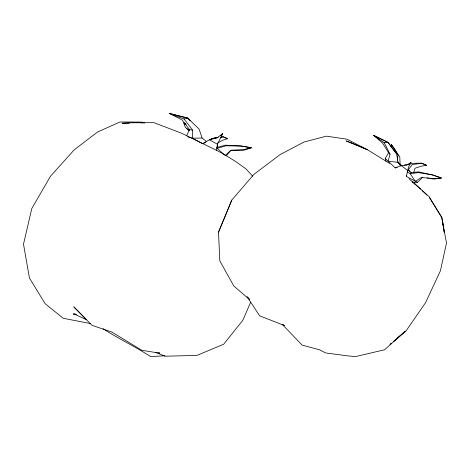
<?xml version="1.0" encoding="UTF-8"?>
<svg xmlns="http://www.w3.org/2000/svg" width="470" height="470" viewBox="0 0 470 470"><rect width="100%" height="100%" fill="white"/><g stroke="black" fill="none" stroke-linecap="round" stroke-linejoin="round"><path stroke-width="0.7" d="M206.483 141.494L202.112 138.039L199.092 129.097L187.812 118.088L169.259 113.417L184.052 118.975L192.759 130.296L192.277 138.174L202.588 143.697L205.76 142.428M217.252 148.085L217.651 143.05L222.845 140.172L227.468 138.679L222.921 136.7L220.759 137.064M397.35 160.059L398.008 155.247L394.524 148.837L391.346 144.607L391.046 146.74M216.37 150.412L217.422 144.22L222.709 133.627L216.981 137.957L209.344 139.79L202.588 143.697M422.865 177.214L417.478 182.278L406.386 176.479L408.524 167.114L410.986 162.62L406.362 165.411L401.215 165.528L395.194 167.907L385.241 158.396L388.578 152.709L382.609 143.109L373.527 135.307L388.179 142.434L396.621 153.89L398.02 162.303L400.793 166.069M395.963 153.155L388.014 142.463L373.527 135.307L384.243 142.768L390.024 154.195L388.079 161.222L398.02 162.303M413.77 172.39L415.022 168.231L421.39 166.145L426.513 165.328L421.637 163.131L410.492 163.425M249.564 299.566L233.796 285.995L219.801 260.844L218.521 232.139L231.798 200.097L253.876 174.399L279.838 154.771L304.002 142.016L326.444 136.159L347.036 139.208L367.493 149.754L389.642 163.46M218.521 232.139L231.798 200.097M250.686 302.175L242.826 320.264L223.679 344.234L196.942 355.408L165.035 356.207L155.605 352.394M186.619 135.853L189.486 129.485L181.919 119.803L169.259 113.417L187.595 118.176L190.091 120.802M410.498 173.818L411.174 172.549L418.776 171.897L432.453 174.934L441.5 178.001L433.939 179.094L429.786 178.388M409.47 171.597L408.324 169.735L412.231 164.512L421.76 163.29L426.513 165.328L425.139 165.193M226.358 155.852L230.934 150.277L243.395 150.341L251.485 147.786L241.034 145.982L225.788 145.823L217.187 148.379L216.923 147.416L225.582 145.165L241.045 146.047L251.485 147.786L243.272 149.625L230.77 150.324L225.189 155.5L217.187 148.379M409.834 163.983L410.986 162.62L409.699 163.877M220.741 135.624L222.709 133.627L220.583 135.536M210.343 139.649L211.4 138.632L217.163 137.669M390.082 344.434L391.169 343.488M393.889 341.12L396.057 339.228M397.144 338.277L405.293 331.174L384.578 349.78L355.531 356.583L348.399 355.949L325.598 352.923L319.688 349.85L302.116 345.092L282.564 324.705M390.129 344.487L391.228 343.552M393.419 341.678L406.039 330.927L425.609 302.586L440.431 270.743L446.5 242.99L442.364 220.794L441.224 216.717L429.216 196.736L409.053 178.782M407.937 164.612L409.793 163.442M210.39 139.813L212.634 138.403L218.286 137.134M404.3 165.129L405.539 164.535L408.841 164.717M220.295 137.628L223.109 136.835L227.468 138.679M184.052 118.975L187.812 118.088M395.194 167.907L397.191 167.473M384.243 142.768L388.179 142.434M164.947 355.772L150.594 356.583C135.184 346.525 118.481 338.776 103.094 328.712M412.637 182.454L417.478 182.278M129.332 123.122L122.112 123.263L131.353 122.788L153.943 122.652L181.896 133.345L217.992 151.058L225.441 155.2L236.052 161.792L245.834 168.759L252.643 176.197M140.883 122.905L144.496 122.835M202.112 138.039L192.277 138.174L187.653 136.864M76.163 314.312L73.314 313.984L76.234 314.33M427.019 177.918L428.405 178.154M90.798 323.624L63.197 318.272L45.12 303.696L29.44 278.005L23.5 244.165L31.778 208.592L50.431 176.321L74.119 149.93L97.502 132.023L119.979 122L141.887 122.083L144.678 122.817M189.486 129.485L192.759 130.296M158.578 352.647L159.935 353.181L141.928 350.332L111.807 332.055L91.956 325.311L73.837 306.863L86.609 319.753L73.907 313.966M209.344 139.79L217.422 144.22M407.243 171.914L410.169 173.671L415.327 181.373L421.373 177.513L433.481 178.535L441.5 178.001L432.4 174.881L418.265 172.631L410.169 173.671L411.174 172.549L408.324 169.735M397.649 161.944L400.099 164.471L401.868 165.534M186.126 124.291L183.823 122.899L185.233 127.176L189.304 130.801M185.609 123.992L183.823 122.899L184.528 124.174M282.734 324.423L284.485 325.575L259.663 315.828L247.008 296.57L249.124 298.485M401.215 165.528L407.825 170.645M186.989 128.639L189.169 130.36M420.48 189.022L412.466 181.502L415.462 184.651M422.084 190.532L426.889 195.044M388.578 152.709L390.024 154.195M391.346 144.607L399.794 156.986L400.099 164.471M429.41 197.659L442.07 217.728L444.209 231.998M385.241 158.396L385.976 161.204M442.364 220.794L443.251 226.446M443.474 227.856L443.698 229.272M443.921 230.682L444.144 232.098M406.309 175.163L406.386 176.479M351.143 142.833L346.149 140.906L367.493 149.754L351.143 142.833"/></g></svg>
